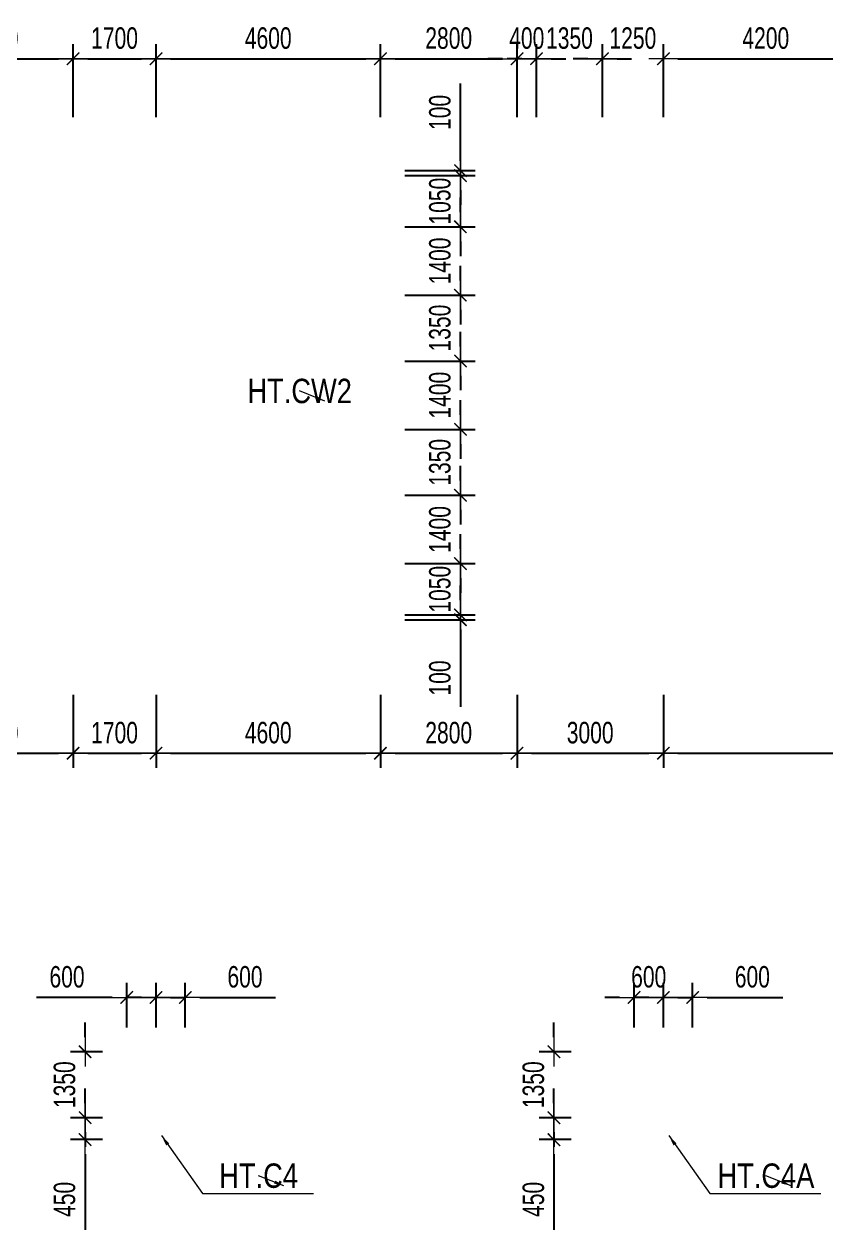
# Model space of a CAD drawing. Header units: millimetres. Extents: x -259680 to 286077, y -1281 to 94455.
# Drawn here: x 158446 to 174882, y 6601 to 31302 of the extents above; entities that cross this region are included whole.
import ezdxf
from ezdxf.enums import TextEntityAlignment as Align

# ---------------------------------------------------------------- set-up
doc = ezdxf.new("R2010")
doc.units = ezdxf.units.MM
doc.layers.get('0').update_dxf_attribs({"lineweight": 20})
doc.layers.get('Defpoints').update_dxf_attribs({"color": 151, "lineweight": 9})
for name, color, linetype, lineweight in [('$1$NDC_S_ANNO', 7, 'Continuous', 20), ('$1$NDC_S_BEAM NAME', 7, 'Continuous', 9), ('$1$NDC_S_DIM', 1, 'Continuous', 15), ('$1$NDC_S_VN TEXT', 7, 'Continuous', 20), ('NDC_S_DIM', 1, 'Continuous', 15)]:
    doc.layers.add(name, color=color, linetype=linetype, lineweight=lineweight)
doc.styles.add('$1$NDC_DIM', font='', dxfattribs={"width": 0.75})
doc.styles.add('$2$ARIAL', font='arial.ttf', dxfattribs={"width": 0.8})
doc.styles.add('NDC_DIM', font='', dxfattribs={"width": 0.75})
doc.styles.get('$1$NDC_DIM').set_extended_font_data('Dotum')
doc.styles.get('NDC_DIM').set_extended_font_data('Dotum')
doc.dimstyles.new('$0$NDC_dim_150', dxfattribs={"dimscale": 150, "dimtxt": 2.2, "dimasz": 1.5, "dimexe": 1.5, "dimexo": 2.5, "dimgap": 1, "dimtad": 1, "dimdec": 0, "dimzin": 0, "dimdsep": 46, "dimtxsty": '$1$NDC_DIM', "dimblk": '$1$DIMMARK', "dimcen": 0.09, "dimdle": 1.2, "dimclrd": 1, "dimclre": 1, "dimclrt": 3, "dimadec": 0, "dimazin": 0, "dimtfac": 1, "dimtdec": 0, "dimtix": 1, "dimtofl": 0, "dimtmove": 0, "dimatfit": 3, "dimfxl": 6, "dimfxlon": 1, "dimtolj": 1, "dimtzin": 0, "dimarcsym": 0})
doc.dimstyles.new('$1$NDC_dim_iso', dxfattribs={"dimtxt": 2.2, "dimasz": 1, "dimexe": 1.5, "dimexo": 2.5, "dimgap": 1, "dimtad": 1, "dimdec": 0, "dimzin": 0, "dimdsep": 46, "dimtxsty": '$1$NDC_DIM', "dimblk": '$1$DIMMARK', "dimcen": 0.09, "dimdle": 1.2, "dimclrd": 1, "dimclre": 1, "dimclrt": 3, "dimadec": 0, "dimazin": 0, "dimtfac": 1, "dimtdec": 0, "dimtix": 1, "dimtofl": 0, "dimtmove": 0, "dimatfit": 3, "dimfxl": 6, "dimfxlon": 1, "dimtolj": 1, "dimtzin": 0, "dimarcsym": 0})
doc.dimstyles.new('NDC_dim_200', dxfattribs={"dimscale": 200, "dimtxt": 2.2, "dimasz": 1.5, "dimexe": 1.5, "dimexo": 2.5, "dimgap": 1, "dimtad": 1, "dimdec": 0, "dimzin": 0, "dimdsep": 46, "dimtxsty": 'NDC_DIM', "dimblk": 'DIMMARK', "dimcen": 0.09, "dimdle": 1.2, "dimclrd": 1, "dimclre": 1, "dimclrt": 3, "dimadec": 0, "dimazin": 0, "dimtfac": 1, "dimtdec": 0, "dimtix": 1, "dimtofl": 0, "dimtmove": 0, "dimatfit": 3, "dimfxl": 6, "dimfxlon": 1, "dimtolj": 1, "dimtzin": 0, "dimarcsym": 0})

# ---------------------------------------------------------------- blocks, each defined once
blk = doc.blocks.new('$1$DIMMARK')
at = {"layer": '$1$NDC_S_DIM', "color": 1}
blk.add_line((-1.5, 0), (1, 0), dxfattribs=at)
at = {"layer": '$1$NDC_S_DIM', "color": 2, "const_width": 0.1}
blk.add_lwpolyline([(-0.42, -0.42), (0.42, 0.42)], dxfattribs=at)
blk = doc.blocks.new('DIMMARK')
at = {"layer": 'NDC_S_DIM', "color": 1}
blk.add_line((-1.5, 0), (1, 0), dxfattribs=at)
at = {"layer": 'NDC_S_DIM', "color": 2, "const_width": 0.1}
blk.add_lwpolyline([(-0.424, -0.424), (0.424, 0.424)], dxfattribs=at)
blk = doc.blocks.new('*D958')
at = {"layer": 'Defpoints', "color": 0, "ltscale": 100, "transparency": 16777216}
for p in [(159450, 30593), (156250, 28300), (159450, 28300)]:
    blk.add_point(p, dxfattribs=at)
at = {"layer": 'NDC_S_DIM', "color": 1, "lineweight": -2, "ltscale": 100, "transparency": 16777216}
for p, q in [((156250, 29393), (156250, 30893)), ((159450, 29393), (159450, 30893)), ((156550, 30593), (159150, 30593))]:
    blk.add_line(p, q, dxfattribs=at)
at = {"layer": 'NDC_S_DIM', "color": 1, "lineweight": -2, "ltscale": 100, "transparency": 16777216, "xscale": 300, "yscale": 300, "zscale": 300, "rotation": 180}
blk.add_blockref('DIMMARK', (156250, 30593), dxfattribs=at)
at = {"layer": 'NDC_S_DIM', "color": 1, "lineweight": -2, "ltscale": 100, "transparency": 16777216, "xscale": 300, "yscale": 300, "zscale": 300}
blk.add_blockref('DIMMARK', (159450, 30593), dxfattribs=at)
at = {"layer": 'NDC_S_DIM', "color": 3, "ltscale": 100, "transparency": 16777216, "insert": (157850, 31013), "char_height": 440, "attachment_point": 5, "style": 'NDC_DIM'}
blk.add_mtext('\\A1;3200', dxfattribs=at)
blk = doc.blocks.new('*D959')
at = {"layer": 'Defpoints', "color": 0, "ltscale": 100, "transparency": 16777216}
for p in [(161150, 30593), (159450, 28300), (161150, 28300)]:
    blk.add_point(p, dxfattribs=at)
at = {"layer": 'NDC_S_DIM', "color": 1, "lineweight": -2, "ltscale": 100, "transparency": 16777216}
for p, q in [((159450, 29393), (159450, 30893)), ((161150, 29393), (161150, 30893)), ((159750, 30593), (160850, 30593))]:
    blk.add_line(p, q, dxfattribs=at)
at = {"layer": 'NDC_S_DIM', "color": 1, "lineweight": -2, "ltscale": 100, "transparency": 16777216, "xscale": 300, "yscale": 300, "zscale": 300, "rotation": 180}
blk.add_blockref('DIMMARK', (159450, 30593), dxfattribs=at)
at = {"layer": 'NDC_S_DIM', "color": 1, "lineweight": -2, "ltscale": 100, "transparency": 16777216, "xscale": 300, "yscale": 300, "zscale": 300}
blk.add_blockref('DIMMARK', (161150, 30593), dxfattribs=at)
at = {"layer": 'NDC_S_DIM', "color": 3, "ltscale": 100, "transparency": 16777216, "insert": (160300, 31013), "char_height": 440, "attachment_point": 5, "style": 'NDC_DIM'}
blk.add_mtext('\\A1;1700', dxfattribs=at)
blk = doc.blocks.new('*D960')
at = {"layer": 'Defpoints', "color": 0, "ltscale": 100, "transparency": 16777216}
for p in [(165750, 30593), (161150, 28300), (165750, 28300)]:
    blk.add_point(p, dxfattribs=at)
at = {"layer": 'NDC_S_DIM', "color": 1, "lineweight": -2, "ltscale": 100, "transparency": 16777216}
for p, q in [((161150, 29393), (161150, 30893)), ((165750, 29393), (165750, 30893)), ((161450, 30593), (165450, 30593))]:
    blk.add_line(p, q, dxfattribs=at)
at = {"layer": 'NDC_S_DIM', "color": 1, "lineweight": -2, "ltscale": 100, "transparency": 16777216, "xscale": 300, "yscale": 300, "zscale": 300, "rotation": 180}
blk.add_blockref('DIMMARK', (161150, 30593), dxfattribs=at)
at = {"layer": 'NDC_S_DIM', "color": 1, "lineweight": -2, "ltscale": 100, "transparency": 16777216, "xscale": 300, "yscale": 300, "zscale": 300}
blk.add_blockref('DIMMARK', (165750, 30593), dxfattribs=at)
at = {"layer": 'NDC_S_DIM', "color": 3, "ltscale": 100, "transparency": 16777216, "insert": (163450, 31013), "char_height": 440, "attachment_point": 5, "style": 'NDC_DIM'}
blk.add_mtext('\\A1;4600', dxfattribs=at)
blk = doc.blocks.new('*D961')
at = {"layer": 'Defpoints', "color": 0, "ltscale": 100, "transparency": 16777216}
for p in [(168550, 30593), (165750, 28300), (168550, 28300)]:
    blk.add_point(p, dxfattribs=at)
at = {"layer": 'NDC_S_DIM', "color": 1, "lineweight": -2, "ltscale": 100, "transparency": 16777216}
for p, q in [((165750, 29393), (165750, 30893)), ((168550, 29393), (168550, 30893)), ((166050, 30593), (168250, 30593))]:
    blk.add_line(p, q, dxfattribs=at)
at = {"layer": 'NDC_S_DIM', "color": 1, "lineweight": -2, "ltscale": 100, "transparency": 16777216, "xscale": 300, "yscale": 300, "zscale": 300, "rotation": 180}
blk.add_blockref('DIMMARK', (165750, 30593), dxfattribs=at)
at = {"layer": 'NDC_S_DIM', "color": 1, "lineweight": -2, "ltscale": 100, "transparency": 16777216, "xscale": 300, "yscale": 300, "zscale": 300}
blk.add_blockref('DIMMARK', (168550, 30593), dxfattribs=at)
at = {"layer": 'NDC_S_DIM', "color": 3, "ltscale": 100, "transparency": 16777216, "insert": (167150, 31013), "char_height": 440, "attachment_point": 5, "style": 'NDC_DIM'}
blk.add_mtext('\\A1;2800', dxfattribs=at)
blk = doc.blocks.new('*D962')
at = {"layer": 'Defpoints', "color": 0, "ltscale": 100, "transparency": 16777216}
for p in [(168950, 30593), (168550, 28300), (168950, 28300)]:
    blk.add_point(p, dxfattribs=at)
at = {"layer": 'NDC_S_DIM', "color": 1, "lineweight": -2, "ltscale": 100, "transparency": 16777216}
for p, q in [((168550, 29393), (168550, 30893)), ((168950, 29393), (168950, 30893)), ((168250, 30593), (167950, 30593)), ((169250, 30593), (169550, 30593))]:
    blk.add_line(p, q, dxfattribs=at)
at = {"layer": 'NDC_S_DIM', "color": 1, "lineweight": -2, "ltscale": 100, "transparency": 16777216, "xscale": 300, "yscale": 300, "zscale": 300}
blk.add_blockref('DIMMARK', (168550, 30593), dxfattribs=at)
at = {"layer": 'NDC_S_DIM', "color": 1, "lineweight": -2, "ltscale": 100, "transparency": 16777216, "xscale": 300, "yscale": 300, "zscale": 300, "rotation": 180}
blk.add_blockref('DIMMARK', (168950, 30593), dxfattribs=at)
at = {"layer": 'NDC_S_DIM', "color": 3, "ltscale": 100, "transparency": 16777216, "insert": (168750, 31013), "char_height": 440, "attachment_point": 5, "style": 'NDC_DIM'}
blk.add_mtext('\\A1;400', dxfattribs=at)
blk = doc.blocks.new('*D963')
at = {"layer": 'Defpoints', "color": 0, "ltscale": 100, "transparency": 16777216}
for p in [(170300, 30593), (168950, 28300), (170300, 28300)]:
    blk.add_point(p, dxfattribs=at)
at = {"layer": 'NDC_S_DIM', "color": 1, "lineweight": -2, "ltscale": 100, "transparency": 16777216}
for p, q in [((168950, 29393), (168950, 30893)), ((170300, 29393), (170300, 30893)), ((168650, 30593), (168350, 30593)), ((170600, 30593), (170900, 30593))]:
    blk.add_line(p, q, dxfattribs=at)
at = {"layer": 'NDC_S_DIM', "color": 1, "lineweight": -2, "ltscale": 100, "transparency": 16777216, "xscale": 300, "yscale": 300, "zscale": 300}
blk.add_blockref('DIMMARK', (168950, 30593), dxfattribs=at)
at = {"layer": 'NDC_S_DIM', "color": 1, "lineweight": -2, "ltscale": 100, "transparency": 16777216, "xscale": 300, "yscale": 300, "zscale": 300, "rotation": 180}
blk.add_blockref('DIMMARK', (170300, 30593), dxfattribs=at)
at = {"layer": 'NDC_S_DIM', "color": 3, "ltscale": 100, "transparency": 16777216, "insert": (169625, 31013), "char_height": 440, "attachment_point": 5, "style": 'NDC_DIM'}
blk.add_mtext('\\A1;1350', dxfattribs=at)
blk = doc.blocks.new('*D964')
at = {"layer": 'Defpoints', "color": 0, "ltscale": 100, "transparency": 16777216}
for p in [(171550, 30593), (170300, 28300), (171550, 28300)]:
    blk.add_point(p, dxfattribs=at)
at = {"layer": 'NDC_S_DIM', "color": 1, "lineweight": -2, "ltscale": 100, "transparency": 16777216}
for p, q in [((170300, 29393), (170300, 30893)), ((171550, 29393), (171550, 30893)), ((170000, 30593), (169700, 30593)), ((171850, 30593), (172150, 30593))]:
    blk.add_line(p, q, dxfattribs=at)
at = {"layer": 'NDC_S_DIM', "color": 1, "lineweight": -2, "ltscale": 100, "transparency": 16777216, "xscale": 300, "yscale": 300, "zscale": 300}
blk.add_blockref('DIMMARK', (170300, 30593), dxfattribs=at)
at = {"layer": 'NDC_S_DIM', "color": 1, "lineweight": -2, "ltscale": 100, "transparency": 16777216, "xscale": 300, "yscale": 300, "zscale": 300, "rotation": 180}
blk.add_blockref('DIMMARK', (171550, 30593), dxfattribs=at)
at = {"layer": 'NDC_S_DIM', "color": 3, "ltscale": 100, "transparency": 16777216, "insert": (170925, 31013), "char_height": 440, "attachment_point": 5, "style": 'NDC_DIM'}
blk.add_mtext('\\A1;1250', dxfattribs=at)
blk = doc.blocks.new('*D965')
at = {"layer": 'Defpoints', "color": 0, "ltscale": 100, "transparency": 16777216}
for p in [(175750, 30593), (171550, 28300), (175750, 28300)]:
    blk.add_point(p, dxfattribs=at)
at = {"layer": 'NDC_S_DIM', "color": 1, "lineweight": -2, "ltscale": 100, "transparency": 16777216}
for p, q in [((171550, 29393), (171550, 30893)), ((175750, 29393), (175750, 30893)), ((171850, 30593), (175450, 30593))]:
    blk.add_line(p, q, dxfattribs=at)
at = {"layer": 'NDC_S_DIM', "color": 1, "lineweight": -2, "ltscale": 100, "transparency": 16777216, "xscale": 300, "yscale": 300, "zscale": 300, "rotation": 180}
blk.add_blockref('DIMMARK', (171550, 30593), dxfattribs=at)
at = {"layer": 'NDC_S_DIM', "color": 1, "lineweight": -2, "ltscale": 100, "transparency": 16777216, "xscale": 300, "yscale": 300, "zscale": 300}
blk.add_blockref('DIMMARK', (175750, 30593), dxfattribs=at)
at = {"layer": 'NDC_S_DIM', "color": 3, "ltscale": 100, "transparency": 16777216, "insert": (173650, 31013), "char_height": 440, "attachment_point": 5, "style": 'NDC_DIM'}
blk.add_mtext('\\A1;4200', dxfattribs=at)
blk = doc.blocks.new('*D975')
at = {"layer": 'Defpoints', "color": 0, "ltscale": 100, "transparency": 16777216}
for p in [(156250, 19100), (159450, 19090), (159450, 16365)]:
    blk.add_point(p, dxfattribs=at)
at = {"layer": 'NDC_S_DIM', "color": 1, "lineweight": -2, "ltscale": 100, "transparency": 16777216}
for p, q in [((156250, 17565), (156250, 16065)), ((159450, 17565), (159450, 16065)), ((156550, 16365), (159150, 16365))]:
    blk.add_line(p, q, dxfattribs=at)
at = {"layer": 'NDC_S_DIM', "color": 1, "lineweight": -2, "ltscale": 100, "transparency": 16777216, "xscale": 300, "yscale": 300, "zscale": 300, "rotation": 180}
blk.add_blockref('DIMMARK', (156250, 16365), dxfattribs=at)
at = {"layer": 'NDC_S_DIM', "color": 1, "lineweight": -2, "ltscale": 100, "transparency": 16777216, "xscale": 300, "yscale": 300, "zscale": 300}
blk.add_blockref('DIMMARK', (159450, 16365), dxfattribs=at)
at = {"layer": 'NDC_S_DIM', "color": 3, "ltscale": 100, "transparency": 16777216, "insert": (157850, 16785), "char_height": 440, "attachment_point": 5, "style": 'NDC_DIM'}
blk.add_mtext('\\A1;3200', dxfattribs=at)
blk = doc.blocks.new('*D976')
at = {"layer": 'Defpoints', "color": 0, "ltscale": 100, "transparency": 16777216}
for p in [(159450, 19090), (161150, 19200), (161150, 16365)]:
    blk.add_point(p, dxfattribs=at)
at = {"layer": 'NDC_S_DIM', "color": 1, "lineweight": -2, "ltscale": 100, "transparency": 16777216}
for p, q in [((159450, 17565), (159450, 16065)), ((161150, 17565), (161150, 16065)), ((159750, 16365), (160850, 16365))]:
    blk.add_line(p, q, dxfattribs=at)
at = {"layer": 'NDC_S_DIM', "color": 1, "lineweight": -2, "ltscale": 100, "transparency": 16777216, "xscale": 300, "yscale": 300, "zscale": 300, "rotation": 180}
blk.add_blockref('DIMMARK', (159450, 16365), dxfattribs=at)
at = {"layer": 'NDC_S_DIM', "color": 1, "lineweight": -2, "ltscale": 100, "transparency": 16777216, "xscale": 300, "yscale": 300, "zscale": 300}
blk.add_blockref('DIMMARK', (161150, 16365), dxfattribs=at)
at = {"layer": 'NDC_S_DIM', "color": 3, "ltscale": 100, "transparency": 16777216, "insert": (160300, 16785), "char_height": 440, "attachment_point": 5, "style": 'NDC_DIM'}
blk.add_mtext('\\A1;1700', dxfattribs=at)
blk = doc.blocks.new('*D977')
at = {"layer": 'Defpoints', "color": 0, "ltscale": 100, "transparency": 16777216}
for p in [(161150, 19200), (165750, 19090), (165750, 16365)]:
    blk.add_point(p, dxfattribs=at)
at = {"layer": 'NDC_S_DIM', "color": 1, "lineweight": -2, "ltscale": 100, "transparency": 16777216}
for p, q in [((161150, 17565), (161150, 16065)), ((165750, 17565), (165750, 16065)), ((161450, 16365), (165450, 16365))]:
    blk.add_line(p, q, dxfattribs=at)
at = {"layer": 'NDC_S_DIM', "color": 1, "lineweight": -2, "ltscale": 100, "transparency": 16777216, "xscale": 300, "yscale": 300, "zscale": 300, "rotation": 180}
blk.add_blockref('DIMMARK', (161150, 16365), dxfattribs=at)
at = {"layer": 'NDC_S_DIM', "color": 1, "lineweight": -2, "ltscale": 100, "transparency": 16777216, "xscale": 300, "yscale": 300, "zscale": 300}
blk.add_blockref('DIMMARK', (165750, 16365), dxfattribs=at)
at = {"layer": 'NDC_S_DIM', "color": 3, "ltscale": 100, "transparency": 16777216, "insert": (163450, 16785), "char_height": 440, "attachment_point": 5, "style": 'NDC_DIM'}
blk.add_mtext('\\A1;4600', dxfattribs=at)
blk = doc.blocks.new('*D978')
at = {"layer": 'Defpoints', "color": 0, "ltscale": 100, "transparency": 16777216}
for p in [(165750, 19090), (168550, 19090), (168550, 16365)]:
    blk.add_point(p, dxfattribs=at)
at = {"layer": 'NDC_S_DIM', "color": 1, "lineweight": -2, "ltscale": 100, "transparency": 16777216}
for p, q in [((165750, 17565), (165750, 16065)), ((168550, 17565), (168550, 16065)), ((166050, 16365), (168250, 16365))]:
    blk.add_line(p, q, dxfattribs=at)
at = {"layer": 'NDC_S_DIM', "color": 1, "lineweight": -2, "ltscale": 100, "transparency": 16777216, "xscale": 300, "yscale": 300, "zscale": 300, "rotation": 180}
blk.add_blockref('DIMMARK', (165750, 16365), dxfattribs=at)
at = {"layer": 'NDC_S_DIM', "color": 1, "lineweight": -2, "ltscale": 100, "transparency": 16777216, "xscale": 300, "yscale": 300, "zscale": 300}
blk.add_blockref('DIMMARK', (168550, 16365), dxfattribs=at)
at = {"layer": 'NDC_S_DIM', "color": 3, "ltscale": 100, "transparency": 16777216, "insert": (167150, 16785), "char_height": 440, "attachment_point": 5, "style": 'NDC_DIM'}
blk.add_mtext('\\A1;2800', dxfattribs=at)
blk = doc.blocks.new('*D979')
at = {"layer": 'Defpoints', "color": 0, "ltscale": 100, "transparency": 16777216}
for p in [(168550, 19090), (171550, 19090), (171550, 16365)]:
    blk.add_point(p, dxfattribs=at)
at = {"layer": 'NDC_S_DIM', "color": 1, "lineweight": -2, "ltscale": 100, "transparency": 16777216}
for p, q in [((168550, 17565), (168550, 16065)), ((171550, 17565), (171550, 16065)), ((168850, 16365), (171250, 16365))]:
    blk.add_line(p, q, dxfattribs=at)
at = {"layer": 'NDC_S_DIM', "color": 1, "lineweight": -2, "ltscale": 100, "transparency": 16777216, "xscale": 300, "yscale": 300, "zscale": 300, "rotation": 180}
blk.add_blockref('DIMMARK', (168550, 16365), dxfattribs=at)
at = {"layer": 'NDC_S_DIM', "color": 1, "lineweight": -2, "ltscale": 100, "transparency": 16777216, "xscale": 300, "yscale": 300, "zscale": 300}
blk.add_blockref('DIMMARK', (171550, 16365), dxfattribs=at)
at = {"layer": 'NDC_S_DIM', "color": 3, "ltscale": 100, "transparency": 16777216, "insert": (170050, 16785), "char_height": 440, "attachment_point": 5, "style": 'NDC_DIM'}
blk.add_mtext('\\A1;3000', dxfattribs=at)
blk = doc.blocks.new('*D980')
at = {"layer": 'Defpoints', "color": 0, "ltscale": 100, "transparency": 16777216}
for p in [(171550, 19090), (180350, 19090), (180350, 16365)]:
    blk.add_point(p, dxfattribs=at)
at = {"layer": 'NDC_S_DIM', "color": 1, "lineweight": -2, "ltscale": 100, "transparency": 16777216}
for p, q in [((171550, 17565), (171550, 16065)), ((180350, 17565), (180350, 16065)), ((171850, 16365), (180050, 16365))]:
    blk.add_line(p, q, dxfattribs=at)
at = {"layer": 'NDC_S_DIM', "color": 1, "lineweight": -2, "ltscale": 100, "transparency": 16777216, "xscale": 300, "yscale": 300, "zscale": 300, "rotation": 180}
blk.add_blockref('DIMMARK', (171550, 16365), dxfattribs=at)
at = {"layer": 'NDC_S_DIM', "color": 1, "lineweight": -2, "ltscale": 100, "transparency": 16777216, "xscale": 300, "yscale": 300, "zscale": 300}
blk.add_blockref('DIMMARK', (180350, 16365), dxfattribs=at)
at = {"layer": 'NDC_S_DIM', "color": 3, "ltscale": 100, "transparency": 16777216, "insert": (175950, 16785), "char_height": 440, "attachment_point": 5, "style": 'NDC_DIM'}
blk.add_mtext('\\A1;8800', dxfattribs=at)
blk = doc.blocks.new('*D1131')
at = {"layer": 'Defpoints', "color": 0, "ltscale": 100, "transparency": 16777216}
for p in [(165750, 28300), (165750, 28200), (167390, 28300)]:
    blk.add_point(p, dxfattribs=at)
at = {"layer": 'NDC_S_DIM', "color": 1, "lineweight": -2, "ltscale": 100, "transparency": 16777216}
for p, q in [((167390, 28600), (167390, 30086)), ((166250, 28300), (167690, 28300)), ((166250, 28200), (167690, 28200)), ((167390, 27900), (167390, 27600))]:
    blk.add_line(p, q, dxfattribs=at)
at = {"layer": 'NDC_S_DIM', "color": 1, "lineweight": -2, "ltscale": 100, "transparency": 16777216, "xscale": 300, "yscale": 300, "zscale": 300}
for p, rotation in [((167390, 28300), 270), ((167390, 28200), 90)]:
    blk.add_blockref('DIMMARK', p, dxfattribs=dict(at, rotation=rotation))
at = {"layer": 'NDC_S_DIM', "color": 3, "ltscale": 100, "transparency": 16777216, "insert": (166970, 29493), "char_height": 440, "attachment_point": 5, "rotation": 90, "style": 'NDC_DIM'}
blk.add_mtext('\\A1;100', dxfattribs=at)
blk = doc.blocks.new('*D1132')
at = {"layer": 'Defpoints', "color": 0, "ltscale": 100, "transparency": 16777216}
for p in [(165750, 28200), (165750, 27150), (167390, 27150)]:
    blk.add_point(p, dxfattribs=at)
at = {"layer": 'NDC_S_DIM', "color": 1, "lineweight": -2, "ltscale": 100, "transparency": 16777216}
for p, q in [((167390, 28500), (167390, 28800)), ((166250, 28200), (167690, 28200)), ((166250, 27150), (167690, 27150)), ((167390, 26850), (167390, 26550))]:
    blk.add_line(p, q, dxfattribs=at)
at = {"layer": 'NDC_S_DIM', "color": 1, "lineweight": -2, "ltscale": 100, "transparency": 16777216, "xscale": 300, "yscale": 300, "zscale": 300}
for p, rotation in [((167390, 28200), 270), ((167390, 27150), 90)]:
    blk.add_blockref('DIMMARK', p, dxfattribs=dict(at, rotation=rotation))
at = {"layer": 'NDC_S_DIM', "color": 3, "ltscale": 100, "transparency": 16777216, "insert": (166970, 27675), "char_height": 440, "attachment_point": 5, "rotation": 90, "style": 'NDC_DIM'}
blk.add_mtext('\\A1;1050', dxfattribs=at)
blk = doc.blocks.new('*D1133')
at = {"layer": 'Defpoints', "color": 0, "ltscale": 100, "transparency": 16777216}
for p in [(165750, 27150), (165750, 25750), (167390, 25750)]:
    blk.add_point(p, dxfattribs=at)
at = {"layer": 'NDC_S_DIM', "color": 1, "lineweight": -2, "ltscale": 100, "transparency": 16777216}
for p, q in [((167390, 27450), (167390, 27750)), ((166250, 27150), (167690, 27150)), ((166250, 25750), (167690, 25750)), ((167390, 25450), (167390, 25150))]:
    blk.add_line(p, q, dxfattribs=at)
at = {"layer": 'NDC_S_DIM', "color": 1, "lineweight": -2, "ltscale": 100, "transparency": 16777216, "xscale": 300, "yscale": 300, "zscale": 300}
for p, rotation in [((167390, 27150), 270), ((167390, 25750), 90)]:
    blk.add_blockref('DIMMARK', p, dxfattribs=dict(at, rotation=rotation))
at = {"layer": 'NDC_S_DIM', "color": 3, "ltscale": 100, "transparency": 16777216, "insert": (166970, 26450), "char_height": 440, "attachment_point": 5, "rotation": 90, "style": 'NDC_DIM'}
blk.add_mtext('\\A1;1400', dxfattribs=at)
blk = doc.blocks.new('*D1134')
at = {"layer": 'Defpoints', "color": 0, "ltscale": 100, "transparency": 16777216}
for p in [(165750, 25750), (165750, 24400), (167390, 24400)]:
    blk.add_point(p, dxfattribs=at)
at = {"layer": 'NDC_S_DIM', "color": 1, "lineweight": -2, "ltscale": 100, "transparency": 16777216}
for p, q in [((167390, 26050), (167390, 26350)), ((166250, 25750), (167690, 25750)), ((166250, 24400), (167690, 24400)), ((167390, 24100), (167390, 23800))]:
    blk.add_line(p, q, dxfattribs=at)
at = {"layer": 'NDC_S_DIM', "color": 1, "lineweight": -2, "ltscale": 100, "transparency": 16777216, "xscale": 300, "yscale": 300, "zscale": 300}
for p, rotation in [((167390, 25750), 270), ((167390, 24400), 90)]:
    blk.add_blockref('DIMMARK', p, dxfattribs=dict(at, rotation=rotation))
at = {"layer": 'NDC_S_DIM', "color": 3, "ltscale": 100, "transparency": 16777216, "insert": (166970, 25075), "char_height": 440, "attachment_point": 5, "rotation": 90, "style": 'NDC_DIM'}
blk.add_mtext('\\A1;1350', dxfattribs=at)
blk = doc.blocks.new('*D1135')
at = {"layer": 'Defpoints', "color": 0, "ltscale": 100, "transparency": 16777216}
for p in [(165750, 24400), (165750, 23000), (167390, 23000)]:
    blk.add_point(p, dxfattribs=at)
at = {"layer": 'NDC_S_DIM', "color": 1, "lineweight": -2, "ltscale": 100, "transparency": 16777216}
for p, q in [((167390, 24700), (167390, 25000)), ((166250, 24400), (167690, 24400)), ((166250, 23000), (167690, 23000)), ((167390, 22700), (167390, 22400))]:
    blk.add_line(p, q, dxfattribs=at)
at = {"layer": 'NDC_S_DIM', "color": 1, "lineweight": -2, "ltscale": 100, "transparency": 16777216, "xscale": 300, "yscale": 300, "zscale": 300}
for p, rotation in [((167390, 24400), 270), ((167390, 23000), 90)]:
    blk.add_blockref('DIMMARK', p, dxfattribs=dict(at, rotation=rotation))
at = {"layer": 'NDC_S_DIM', "color": 3, "ltscale": 100, "transparency": 16777216, "insert": (166970, 23700), "char_height": 440, "attachment_point": 5, "rotation": 90, "style": 'NDC_DIM'}
blk.add_mtext('\\A1;1400', dxfattribs=at)
blk = doc.blocks.new('*D1136')
at = {"layer": 'Defpoints', "color": 0, "ltscale": 100, "transparency": 16777216}
for p in [(165750, 23000), (165750, 21650), (167390, 21650)]:
    blk.add_point(p, dxfattribs=at)
at = {"layer": 'NDC_S_DIM', "color": 1, "lineweight": -2, "ltscale": 100, "transparency": 16777216}
for p, q in [((167390, 23300), (167390, 23600)), ((166250, 23000), (167690, 23000)), ((166250, 21650), (167690, 21650)), ((167390, 21350), (167390, 21050))]:
    blk.add_line(p, q, dxfattribs=at)
at = {"layer": 'NDC_S_DIM', "color": 1, "lineweight": -2, "ltscale": 100, "transparency": 16777216, "xscale": 300, "yscale": 300, "zscale": 300}
for p, rotation in [((167390, 23000), 270), ((167390, 21650), 90)]:
    blk.add_blockref('DIMMARK', p, dxfattribs=dict(at, rotation=rotation))
at = {"layer": 'NDC_S_DIM', "color": 3, "ltscale": 100, "transparency": 16777216, "insert": (166970, 22325), "char_height": 440, "attachment_point": 5, "rotation": 90, "style": 'NDC_DIM'}
blk.add_mtext('\\A1;1350', dxfattribs=at)
blk = doc.blocks.new('*D1137')
at = {"layer": 'Defpoints', "color": 0, "ltscale": 100, "transparency": 16777216}
for p in [(165750, 21650), (165750, 20250), (167390, 20250)]:
    blk.add_point(p, dxfattribs=at)
at = {"layer": 'NDC_S_DIM', "color": 1, "lineweight": -2, "ltscale": 100, "transparency": 16777216}
for p, q in [((167390, 21950), (167390, 22250)), ((166250, 21650), (167690, 21650)), ((166250, 20250), (167690, 20250)), ((167390, 19950), (167390, 19650))]:
    blk.add_line(p, q, dxfattribs=at)
at = {"layer": 'NDC_S_DIM', "color": 1, "lineweight": -2, "ltscale": 100, "transparency": 16777216, "xscale": 300, "yscale": 300, "zscale": 300}
for p, rotation in [((167390, 21650), 270), ((167390, 20250), 90)]:
    blk.add_blockref('DIMMARK', p, dxfattribs=dict(at, rotation=rotation))
at = {"layer": 'NDC_S_DIM', "color": 3, "ltscale": 100, "transparency": 16777216, "insert": (166970, 20950), "char_height": 440, "attachment_point": 5, "rotation": 90, "style": 'NDC_DIM'}
blk.add_mtext('\\A1;1400', dxfattribs=at)
blk = doc.blocks.new('*D1138')
at = {"layer": 'Defpoints', "color": 0, "ltscale": 100, "transparency": 16777216}
for p in [(165750, 20250), (165750, 19200), (167390, 19200)]:
    blk.add_point(p, dxfattribs=at)
at = {"layer": 'NDC_S_DIM', "color": 1, "lineweight": -2, "ltscale": 100, "transparency": 16777216}
for p, q in [((167390, 20550), (167390, 20850)), ((166250, 20250), (167690, 20250)), ((166250, 19200), (167690, 19200)), ((167390, 18900), (167390, 18600))]:
    blk.add_line(p, q, dxfattribs=at)
at = {"layer": 'NDC_S_DIM', "color": 1, "lineweight": -2, "ltscale": 100, "transparency": 16777216, "xscale": 300, "yscale": 300, "zscale": 300}
for p, rotation in [((167390, 20250), 270), ((167390, 19200), 90)]:
    blk.add_blockref('DIMMARK', p, dxfattribs=dict(at, rotation=rotation))
at = {"layer": 'NDC_S_DIM', "color": 3, "ltscale": 100, "transparency": 16777216, "insert": (166970, 19725), "char_height": 440, "attachment_point": 5, "rotation": 90, "style": 'NDC_DIM'}
blk.add_mtext('\\A1;1050', dxfattribs=at)
blk = doc.blocks.new('*D1139')
at = {"layer": 'Defpoints', "color": 0, "ltscale": 100, "transparency": 16777216}
for p in [(165750, 19200), (165750, 19100), (167390, 19100)]:
    blk.add_point(p, dxfattribs=at)
at = {"layer": 'NDC_S_DIM', "color": 1, "lineweight": -2, "ltscale": 100, "transparency": 16777216}
for p, q in [((167390, 19500), (167390, 19800)), ((166250, 19200), (167690, 19200)), ((166250, 19100), (167690, 19100)), ((167390, 18800), (167390, 17314))]:
    blk.add_line(p, q, dxfattribs=at)
at = {"layer": 'NDC_S_DIM', "color": 1, "lineweight": -2, "ltscale": 100, "transparency": 16777216, "xscale": 300, "yscale": 300, "zscale": 300}
for p, rotation in [((167390, 19200), 270), ((167390, 19100), 90)]:
    blk.add_blockref('DIMMARK', p, dxfattribs=dict(at, rotation=rotation))
at = {"layer": 'NDC_S_DIM', "color": 3, "ltscale": 100, "transparency": 16777216, "insert": (166970, 17907), "char_height": 440, "attachment_point": 5, "rotation": 90, "style": 'NDC_DIM'}
blk.add_mtext('\\A1;100', dxfattribs=at)
blk = doc.blocks.new('*D1308')
at = {"layer": 'Defpoints', "color": 0, "ltscale": 100, "transparency": 16777216}
for p in [(160550, 10250), (159696, 8900), (160550, 8900)]:
    blk.add_point(p, dxfattribs=at)
at = {"layer": 'NDC_S_DIM', "color": 1, "lineweight": -2, "ltscale": 100, "transparency": 16777216}
for p, q in [((159696, 10550), (159696, 10850)), ((160050, 10250), (159396, 10250)), ((160050, 8900), (159396, 8900)), ((159696, 8600), (159696, 8300))]:
    blk.add_line(p, q, dxfattribs=at)
at = {"layer": 'NDC_S_DIM', "color": 1, "lineweight": -2, "ltscale": 100, "transparency": 16777216, "xscale": 300, "yscale": 300, "zscale": 300}
for p, rotation in [((159696, 10250), 270), ((159696, 8900), 90)]:
    blk.add_blockref('DIMMARK', p, dxfattribs=dict(at, rotation=rotation))
at = {"layer": 'NDC_S_DIM', "color": 3, "ltscale": 100, "transparency": 16777216, "insert": (159276, 9575), "char_height": 440, "attachment_point": 5, "rotation": 90, "style": 'NDC_DIM'}
blk.add_mtext('\\A1;1350', dxfattribs=at)
blk = doc.blocks.new('*D1309')
at = {"layer": 'Defpoints', "color": 0, "ltscale": 100, "transparency": 16777216}
for p in [(160550, 8900), (159696, 8450), (160550, 8450)]:
    blk.add_point(p, dxfattribs=at)
at = {"layer": 'NDC_S_DIM', "color": 1, "lineweight": -2, "ltscale": 100, "transparency": 16777216}
for p, q in [((159696, 9200), (159696, 9500)), ((160050, 8900), (159396, 8900)), ((160050, 8450), (159396, 8450)), ((159696, 8150), (159696, 6601))]:
    blk.add_line(p, q, dxfattribs=at)
at = {"layer": 'NDC_S_DIM', "color": 1, "lineweight": -2, "ltscale": 100, "transparency": 16777216, "xscale": 300, "yscale": 300, "zscale": 300}
for p, rotation in [((159696, 8900), 270), ((159696, 8450), 90)]:
    blk.add_blockref('DIMMARK', p, dxfattribs=dict(at, rotation=rotation))
at = {"layer": 'NDC_S_DIM', "color": 3, "ltscale": 100, "transparency": 16777216, "insert": (159276, 7226), "char_height": 440, "attachment_point": 5, "rotation": 90, "style": 'NDC_DIM'}
blk.add_mtext('\\A1;450', dxfattribs=at)
blk = doc.blocks.new('*D1310')
at = {"layer": 'Defpoints', "color": 0, "ltscale": 100, "transparency": 16777216}
for p in [(161150, 11363), (160550, 10250), (161150, 10250)]:
    blk.add_point(p, dxfattribs=at)
at = {"layer": 'NDC_S_DIM', "color": 1, "lineweight": -2, "ltscale": 100, "transparency": 16777216}
for p, q in [((160550, 10750), (160550, 11663)), ((161150, 10750), (161150, 11663)), ((160250, 11363), (158701, 11363)), ((161450, 11363), (161750, 11363))]:
    blk.add_line(p, q, dxfattribs=at)
at = {"layer": 'NDC_S_DIM', "color": 1, "lineweight": -2, "ltscale": 100, "transparency": 16777216, "xscale": 300, "yscale": 300, "zscale": 300}
blk.add_blockref('DIMMARK', (160550, 11363), dxfattribs=at)
at = {"layer": 'NDC_S_DIM', "color": 1, "lineweight": -2, "ltscale": 100, "transparency": 16777216, "xscale": 300, "yscale": 300, "zscale": 300, "rotation": 180}
blk.add_blockref('DIMMARK', (161150, 11363), dxfattribs=at)
at = {"layer": 'NDC_S_DIM', "color": 3, "ltscale": 100, "transparency": 16777216, "insert": (159326, 11783), "char_height": 440, "attachment_point": 5, "style": 'NDC_DIM'}
blk.add_mtext('\\A1;600', dxfattribs=at)
blk = doc.blocks.new('*D1311')
at = {"layer": 'Defpoints', "color": 0, "ltscale": 100, "transparency": 16777216}
for p in [(161750, 11363), (161150, 10250), (161750, 10250)]:
    blk.add_point(p, dxfattribs=at)
at = {"layer": 'NDC_S_DIM', "color": 1, "lineweight": -2, "ltscale": 100, "transparency": 16777216}
for p, q in [((161150, 10750), (161150, 11663)), ((161750, 10750), (161750, 11663)), ((160850, 11363), (160550, 11363)), ((162050, 11363), (163599, 11363))]:
    blk.add_line(p, q, dxfattribs=at)
at = {"layer": 'NDC_S_DIM', "color": 1, "lineweight": -2, "ltscale": 100, "transparency": 16777216, "xscale": 300, "yscale": 300, "zscale": 300}
blk.add_blockref('DIMMARK', (161150, 11363), dxfattribs=at)
at = {"layer": 'NDC_S_DIM', "color": 1, "lineweight": -2, "ltscale": 100, "transparency": 16777216, "xscale": 300, "yscale": 300, "zscale": 300, "rotation": 180}
blk.add_blockref('DIMMARK', (161750, 11363), dxfattribs=at)
at = {"layer": 'NDC_S_DIM', "color": 3, "ltscale": 100, "transparency": 16777216, "insert": (162974, 11783), "char_height": 440, "attachment_point": 5, "style": 'NDC_DIM'}
blk.add_mtext('\\A1;600', dxfattribs=at)
blk = doc.blocks.new('*D1312')
at = {"layer": 'Defpoints', "color": 0, "ltscale": 100, "transparency": 16777216}
for p in [(170161, 10250), (169307, 8900), (170161, 8900)]:
    blk.add_point(p, dxfattribs=at)
at = {"layer": 'NDC_S_DIM', "color": 1, "lineweight": -2, "ltscale": 100, "transparency": 16777216}
for p, q in [((169307, 10550), (169307, 10850)), ((169661, 10250), (169007, 10250)), ((169661, 8900), (169007, 8900)), ((169307, 8600), (169307, 8300))]:
    blk.add_line(p, q, dxfattribs=at)
at = {"layer": 'NDC_S_DIM', "color": 1, "lineweight": -2, "ltscale": 100, "transparency": 16777216, "xscale": 300, "yscale": 300, "zscale": 300}
for p, rotation in [((169307, 10250), 270), ((169307, 8900), 90)]:
    blk.add_blockref('DIMMARK', p, dxfattribs=dict(at, rotation=rotation))
at = {"layer": 'NDC_S_DIM', "color": 3, "ltscale": 100, "transparency": 16777216, "insert": (168887, 9575), "char_height": 440, "attachment_point": 5, "rotation": 90, "style": 'NDC_DIM'}
blk.add_mtext('\\A1;1350', dxfattribs=at)
blk = doc.blocks.new('*D1313')
at = {"layer": 'Defpoints', "color": 0, "ltscale": 100, "transparency": 16777216}
for p in [(170161, 8900), (169307, 8450), (170161, 8450)]:
    blk.add_point(p, dxfattribs=at)
at = {"layer": 'NDC_S_DIM', "color": 1, "lineweight": -2, "ltscale": 100, "transparency": 16777216}
for p, q in [((169307, 9200), (169307, 9500)), ((169661, 8900), (169007, 8900)), ((169661, 8450), (169007, 8450)), ((169307, 8150), (169307, 6601))]:
    blk.add_line(p, q, dxfattribs=at)
at = {"layer": 'NDC_S_DIM', "color": 1, "lineweight": -2, "ltscale": 100, "transparency": 16777216, "xscale": 300, "yscale": 300, "zscale": 300}
for p, rotation in [((169307, 8900), 270), ((169307, 8450), 90)]:
    blk.add_blockref('DIMMARK', p, dxfattribs=dict(at, rotation=rotation))
at = {"layer": 'NDC_S_DIM', "color": 3, "ltscale": 100, "transparency": 16777216, "insert": (168887, 7226), "char_height": 440, "attachment_point": 5, "rotation": 90, "style": 'NDC_DIM'}
blk.add_mtext('\\A1;450', dxfattribs=at)
blk = doc.blocks.new('*D1314')
at = {"layer": 'Defpoints', "color": 0, "ltscale": 100, "transparency": 16777216}
for p in [(171550, 11363), (170950, 10250), (171550, 10250)]:
    blk.add_point(p, dxfattribs=at)
at = {"layer": 'NDC_S_DIM', "color": 1, "lineweight": -2, "ltscale": 100, "transparency": 16777216}
for p, q in [((170950, 10750), (170950, 11663)), ((171550, 10750), (171550, 11663)), ((170650, 11363), (170350, 11363)), ((171850, 11363), (172150, 11363))]:
    blk.add_line(p, q, dxfattribs=at)
at = {"layer": 'NDC_S_DIM', "color": 1, "lineweight": -2, "ltscale": 100, "transparency": 16777216, "xscale": 300, "yscale": 300, "zscale": 300}
blk.add_blockref('DIMMARK', (170950, 11363), dxfattribs=at)
at = {"layer": 'NDC_S_DIM', "color": 1, "lineweight": -2, "ltscale": 100, "transparency": 16777216, "xscale": 300, "yscale": 300, "zscale": 300, "rotation": 180}
blk.add_blockref('DIMMARK', (171550, 11363), dxfattribs=at)
at = {"layer": 'NDC_S_DIM', "color": 3, "ltscale": 100, "transparency": 16777216, "insert": (171250, 11783), "char_height": 440, "attachment_point": 5, "style": 'NDC_DIM'}
blk.add_mtext('\\A1;600', dxfattribs=at)
blk = doc.blocks.new('*D1315')
at = {"layer": 'Defpoints', "color": 0, "ltscale": 100, "transparency": 16777216}
for p in [(172150, 11363), (171550, 10250), (172150, 10250)]:
    blk.add_point(p, dxfattribs=at)
at = {"layer": 'NDC_S_DIM', "color": 1, "lineweight": -2, "ltscale": 100, "transparency": 16777216}
for p, q in [((171550, 10750), (171550, 11663)), ((172150, 10750), (172150, 11663)), ((171250, 11363), (170950, 11363)), ((172450, 11363), (173999, 11363))]:
    blk.add_line(p, q, dxfattribs=at)
at = {"layer": 'NDC_S_DIM', "color": 1, "lineweight": -2, "ltscale": 100, "transparency": 16777216, "xscale": 300, "yscale": 300, "zscale": 300}
blk.add_blockref('DIMMARK', (171550, 11363), dxfattribs=at)
at = {"layer": 'NDC_S_DIM', "color": 1, "lineweight": -2, "ltscale": 100, "transparency": 16777216, "xscale": 300, "yscale": 300, "zscale": 300, "rotation": 180}
blk.add_blockref('DIMMARK', (172150, 11363), dxfattribs=at)
at = {"layer": 'NDC_S_DIM', "color": 3, "ltscale": 100, "transparency": 16777216, "insert": (173374, 11783), "char_height": 440, "attachment_point": 5, "style": 'NDC_DIM'}
blk.add_mtext('\\A1;600', dxfattribs=at)
blk = doc.blocks.new('*U220')
at = {"layer": '$1$NDC_S_ANNO', "ltscale": 0.8, "style": '$2$ARIAL', "width": 0.8, "flags": 1}
blk.add_attdef('CHU_THICH', text='', height=2.5, dxfattribs=at).set_placement((0, 0), align=Align.MIDDLE_CENTER)
at = {"layer": '$1$NDC_S_ANNO', "ltscale": 0.8, "style": '$2$ARIAL', "width": 0.8}
blk.add_attdef('TEN', text='', height=2.5, dxfattribs=at).set_placement((-2.58, 1.03), align=Align.MIDDLE_CENTER)
at = {"layer": 'Defpoints'}
blk.add_leader([(0, 0), (-2.58, 1.03)], dimstyle='$1$NDC_dim_iso', override={"dimgap": 0.625, "dimtad": 0}, dxfattribs=at)
blk = doc.blocks.new('$0$co t check')
at = {"layer": '$1$NDC_S_BEAM NAME', "xscale": 200, "yscale": 200, "zscale": 200}
blk.add_blockref('*U220', (162570, 23581), dxfattribs=at).add_auto_attribs({'TEN': 'HT.CW2'})
at = {"layer": '$1$NDC_S_VN TEXT', "xscale": 200, "yscale": 200, "zscale": 200}
for p, values in [((161728, 7506), {'TEN': 'HT.C4'}), ((172128, 7506), {'TEN': 'HT.C4A'})]:
    blk.add_blockref('*U220', p, dxfattribs=at).add_auto_attribs(values)
for points in [[(159219, 8536), (160062, 7347), (162336, 7347)], [(169619, 8536), (170462, 7347), (172736, 7347)]]:
    blk.add_leader(points, dimstyle='$0$NDC_dim_150', override={"dimgap": 1, "dimtad": 0})

msp = doc.modelspace()

# ---------------------------------------------------------------- block references
at = {"layer": '$1$NDC_S_DIM'}
msp.add_blockref('$0$co t check', (2040.6, 0), dxfattribs=at)

# ---------------------------------------------------------------- dimensions: what is measured, and where the dimension line sits
at = {"layer": 'NDC_S_DIM', "ltscale": 100}
for base, p1, p2, picture, middle in [((159450, 30593.2), (156250, 28300), (159450, 28300), '*D958', (157850, 31013.2)), ((161150, 30593.2), (159450, 28300), (161150, 28300), '*D959', (160300, 31013.2)), ((165750, 30593.2), (161150, 28300), (165750, 28300), '*D960', (163450, 31013.2)), ((168550, 30593.2), (165750, 28300), (168550, 28300), '*D961', (167150, 31013.2)), ((168950, 30593.2), (168550, 28300), (168950, 28300), '*D962', (168750, 31013.2)), ((170300, 30593.2), (168950, 28300), (170300, 28300), '*D963', (169625, 31013.2)), ((171550, 30593.2), (170300, 28300), (171550, 28300), '*D964', (170925, 31013.2)), ((175750, 30593.2), (171550, 28300), (175750, 28300), '*D965', (173650, 31013.2)), ((159450, 16364.7), (156250, 19100), (159450, 19090), '*D975', (157850, 16785)), ((161150, 16364.7), (159450, 19090), (161150, 19200), '*D976', (160300, 16784.7)), ((165750, 16364.7), (161150, 19200), (165750, 19090), '*D977', (163450, 16784.7)), ((168550, 16364.7), (165750, 19090), (168550, 19090), '*D978', (167150, 16785)), ((171550, 16364.7), (168550, 19090), (171550, 19090), '*D979', (170050, 16785)), ((180350, 16364.7), (171550, 19090), (180350, 19090), '*D980', (175950, 16785))]:
    dim = msp.add_linear_dim(base=base, p1=p1, p2=p2, dimstyle='NDC_dim_200', override={"dimtmove": 1}, dxfattribs=at)
    dim.commit()
    dim.dimension.update_dxf_attribs({"geometry": picture, "text_midpoint": middle})
for base, p1, p2, picture, middle in [((167390, 28300), (165750, 28200), (165750, 28300), '*D1131', (167390, 29492.9)), ((167390, 19100), (165750, 19200), (165750, 19100), '*D1139', (167390, 17907.1)), ((159695.6, 8450), (160550, 8900), (160550, 8450), '*D1309', (159695.6, 7225.7)), ((169306.8, 8450), (170161.2, 8900), (170161.2, 8450), '*D1313', (169306.8, 7225.7))]:
    dim = msp.add_linear_dim(base=base, p1=p1, p2=p2, angle=90, dimstyle='NDC_dim_200', dxfattribs=at)
    dim.commit()
    dim.dimension.update_dxf_attribs({"geometry": picture, "text_midpoint": middle, "dimtype": 160})
for base, p1, p2, picture, middle in [((167390, 27150), (165750, 28200), (165750, 27150), '*D1132', (166970, 27675)), ((167390, 25750), (165750, 27150), (165750, 25750), '*D1133', (166970, 26450)), ((159695.6, 8900), (160550, 10250), (160550, 8900), '*D1308', (159275.6, 9575)), ((169306.8, 8900), (170161.2, 10250), (170161.2, 8900), '*D1312', (168886.8, 9575))]:
    dim = msp.add_linear_dim(base=base, p1=p1, p2=p2, angle=90, dimstyle='NDC_dim_200', dxfattribs=at)
    dim.commit()
    dim.dimension.update_dxf_attribs({"geometry": picture, "text_midpoint": middle})
for base, p1, p2, picture, middle in [((167390, 24400), (165750, 25750), (165750, 24400), '*D1134', (166970, 25075)), ((167390, 23000), (165750, 24400), (165750, 23000), '*D1135', (166970, 23700)), ((167390, 21650), (165750, 23000), (165750, 21650), '*D1136', (166970, 22325)), ((167390, 20250), (165750, 21650), (165750, 20250), '*D1137', (166970, 20950)), ((167390, 19200), (165750, 20250), (165750, 19200), '*D1138', (166970, 19725))]:
    dim = msp.add_linear_dim(base=base, p1=p1, p2=p2, angle=90, dimstyle='NDC_dim_200', override={"dimtmove": 1}, dxfattribs=at)
    dim.commit()
    dim.dimension.update_dxf_attribs({"geometry": picture, "text_midpoint": middle})
for base, p1, p2, picture, middle in [((161150, 11363.3), (160550, 10250), (161150, 10250), '*D1310', (159325.7, 11363.3)), ((161750, 11363.3), (161150, 10250), (161750, 10250), '*D1311', (162974.3, 11363.3)), ((172150, 11363.3), (171550, 10250), (172150, 10250), '*D1315', (173374.3, 11363.3))]:
    dim = msp.add_linear_dim(base=base, p1=p1, p2=p2, dimstyle='NDC_dim_200', dxfattribs=at)
    dim.commit()
    dim.dimension.update_dxf_attribs({"geometry": picture, "text_midpoint": middle, "dimtype": 160})
dim = msp.add_linear_dim(base=(171550, 11363.3), p1=(170950, 10250), p2=(171550, 10250), dimstyle='NDC_dim_200', dxfattribs=at)
dim.commit()
dim.dimension.update_dxf_attribs({"geometry": '*D1314', "text_midpoint": (171250, 11783.3)})

doc.saveas('drawing.dxf')
